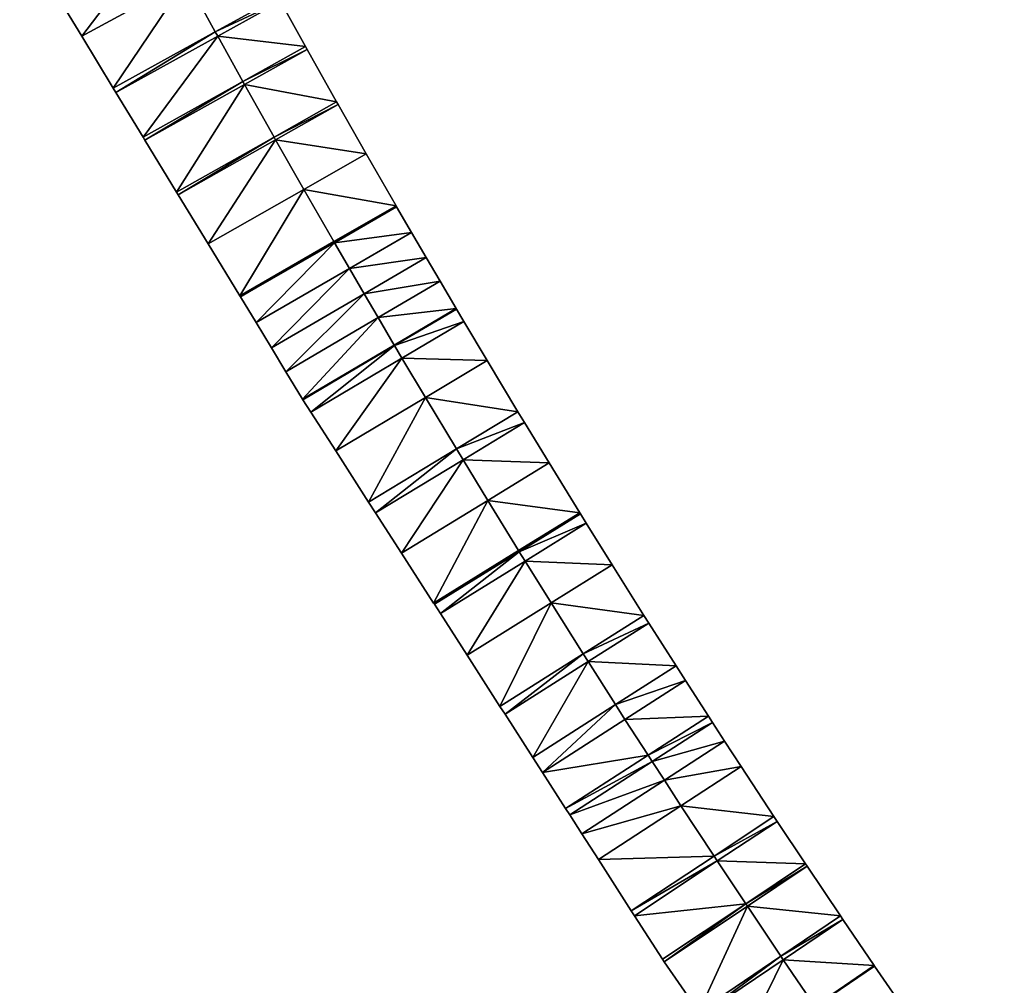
# Model space of a CAD drawing. Extents: x 12119653 to 12120127, y 3531287 to 3531983.
# Drawn here: x 12119851.5 to 12119934.2, y 3531561.6 to 3531642.3 of the extents above; entities that cross this region are included whole.
import ezdxf

# ---------------------------------------------------------------- set-up
doc = ezdxf.new("R2010")
doc.units = 0
doc.header["$LTSCALE"] = 0.5
doc.header["$MEASUREMENT"] = 0
doc.layers.add('C-ROAD-SHAP', color=32, linetype='Continuous')

msp = doc.modelspace()

# ---------------------------------------------------------------- meshes
at = {"layer": 'C-ROAD-SHAP'}
mesh = msp.add_polyface(dxfattribs=at)
corners = [(12119875.457, 3531639.854, 11.929), (12119877.904, 3531635.493, 11.879), (12119875.457, 3531639.854, 11.762), (12119870.217, 3531636.93, 11.629), (12119870.217, 3531636.93, 11.459), (12119877.904, 3531635.493, 11.712), (12119875.321, 3531640.098, 11.765), (12119875.321, 3531640.098, 11.932), (12119870.08, 3531637.176, 11.632), (12119870.08, 3531637.176, 11.462), (12119873.232, 3531643.863, 11.808), (12119873.232, 3531643.863, 11.975), (12119867.979, 3531640.964, 11.675), (12119867.979, 3531640.964, 11.505), (12119873.032, 3531644.226, 11.812), (12119873.032, 3531644.226, 11.979), (12119867.778, 3531641.329, 11.679), (12119867.778, 3531641.329, 11.509), (12119870.628, 3531648.611, 11.862), (12119870.628, 3531648.611, 12.029), (12119865.36, 3531645.74, 11.729), (12119865.36, 3531645.74, 11.559), (12119868.523, 3531652.495, 11.907), (12119868.523, 3531652.495, 12.073), (12119863.242, 3531649.647, 11.773), (12119863.242, 3531649.647, 11.603), (12119862.964, 3531650.162, 11.779), (12119868.247, 3531653.007, 12.079), (12119862.964, 3531650.162, 11.609), (12119862.884, 3531650.311, 11.781), (12119862.884, 3531650.311, 11.611), (12119868.247, 3531653.007, 11.912), (12119868.167, 3531653.154, 12.081), (12119862.745, 3531650.569, 11.784), (12119862.745, 3531650.569, 11.614), (12119868.167, 3531653.154, 11.914)]
mesh.append_faces([[corners[k] for k in face] for face in [(0, 1, 2), (0, 3, 1), (4, 2, 5), (6, 0, 2), (7, 0, 6), (0, 8, 3), (7, 8, 0), (9, 2, 4), (9, 6, 2), (10, 7, 6), (11, 7, 10), (7, 12, 8), (11, 12, 7), (8, 12, 13), (8, 13, 9), (13, 6, 9), (13, 10, 6), (14, 11, 10), (15, 11, 14), (11, 16, 12), (15, 16, 11), (12, 16, 17), (12, 17, 13), (17, 10, 13), (17, 14, 10), (18, 15, 14), (19, 15, 18), (15, 20, 16), (19, 20, 15), (16, 20, 21), (16, 21, 17), (21, 14, 17), (21, 18, 14), (22, 19, 18), (23, 19, 22), (19, 24, 20), (23, 24, 19), (20, 24, 25), (20, 25, 21), (25, 18, 21), (25, 22, 18), (23, 26, 24), (27, 26, 23), (24, 26, 28), (24, 28, 25), (28, 22, 25), (27, 29, 26), (26, 29, 30), (26, 30, 28), (30, 31, 28), (32, 33, 29), (29, 33, 34), (29, 34, 30), (34, 35, 30)]])
mesh = msp.add_polyface(dxfattribs=at)
corners = [(12119872.805, 3531632.321, 11.577), (12119872.679, 3531632.544, 11.579), (12119872.679, 3531632.544, 11.079), (12119870.217, 3531636.93, 11.629), (12119870.217, 3531636.93, 11.129), (12119864.543, 3531627.95, 11.08), (12119864.543, 3531627.95, 10.58), (12119870.08, 3531637.176, 11.632), (12119870.08, 3531637.176, 11.132), (12119861.904, 3531632.291, 11.099), (12119861.756, 3531632.535, 11.1), (12119861.756, 3531632.535, 10.6), (12119861.904, 3531632.291, 10.599), (12119867.979, 3531640.964, 11.675), (12119867.979, 3531640.964, 11.175), (12119859.482, 3531636.274, 11.117), (12119859.482, 3531636.274, 10.617), (12119867.778, 3531641.329, 11.679), (12119867.778, 3531641.329, 11.179), (12119859.263, 3531636.634, 11.119), (12119859.263, 3531636.634, 10.619), (12119865.36, 3531645.74, 11.729), (12119865.36, 3531645.74, 11.229), (12119856.622, 3531640.978, 11.138), (12119856.622, 3531640.978, 10.638), (12119863.242, 3531649.647, 11.273), (12119863.242, 3531649.647, 11.773), (12119854.287, 3531644.819, 11.156), (12119854.287, 3531644.819, 10.656), (12119853.98, 3531645.325, 11.158), (12119862.964, 3531650.162, 11.779), (12119853.98, 3531645.325, 10.658), (12119862.964, 3531650.162, 11.279), (12119853.891, 3531645.47, 11.159), (12119862.884, 3531650.311, 11.781), (12119853.891, 3531645.47, 10.659), (12119862.884, 3531650.311, 11.281), (12119853.737, 3531645.724, 11.16), (12119862.745, 3531650.569, 11.784), (12119853.737, 3531645.724, 10.66), (12119851.457, 3531649.738, 10.678)]
mesh.append_faces([[corners[k] for k in face] for face in [(0, 1, 2), (1, 3, 4), (1, 4, 2), (3, 1, 5), (4, 6, 2), (3, 7, 8), (3, 8, 4), (9, 7, 3), (10, 7, 9), (8, 11, 12), (8, 12, 4), (7, 13, 14), (7, 14, 8), (13, 7, 10), (15, 13, 10), (16, 10, 11), (15, 10, 16), (14, 16, 11), (14, 11, 8), (13, 17, 18), (13, 18, 14), (15, 17, 13), (19, 17, 15), (15, 16, 20), (19, 15, 20), (18, 20, 16), (18, 16, 14), (17, 21, 22), (17, 22, 18), (21, 17, 19), (23, 21, 19), (24, 19, 20), (23, 19, 24), (22, 24, 20), (22, 20, 18), (21, 25, 22), (26, 21, 23), (27, 26, 23), (28, 23, 24), (27, 23, 28), (25, 28, 24), (25, 24, 22), (29, 30, 27), (31, 27, 28), (29, 27, 31), (32, 31, 28), (33, 34, 29), (29, 31, 35), (33, 29, 35), (36, 35, 31), (37, 38, 33), (33, 35, 39), (37, 33, 39), (40, 37, 39)]])
mesh = msp.add_polyface(dxfattribs=at)
corners = [(12119885.376, 3531622.487, 11.729), (12119886.542, 3531620.498, 11.706), (12119885.376, 3531622.487, 11.562), (12119884.154, 3531624.583, 11.587), (12119884.154, 3531624.583, 11.753), (12119878.967, 3531621.568, 11.453), (12119880.196, 3531619.459, 11.429), (12119878.967, 3531621.568, 11.283), (12119880.196, 3531619.459, 11.259), (12119882.914, 3531626.722, 11.611), (12119882.914, 3531626.722, 11.778), (12119877.719, 3531623.72, 11.478), (12119877.719, 3531623.72, 11.308), (12119882.864, 3531626.81, 11.612), (12119882.864, 3531626.81, 11.779), (12119877.669, 3531623.808, 11.479), (12119877.669, 3531623.808, 11.309), (12119880.373, 3531631.145, 11.662), (12119880.373, 3531631.145, 11.829), (12119875.163, 3531628.17, 11.529), (12119875.163, 3531628.17, 11.359), (12119878.029, 3531635.272, 11.71), (12119878.029, 3531635.272, 11.877), (12119872.805, 3531632.321, 11.577), (12119872.805, 3531632.321, 11.407), (12119877.904, 3531635.493, 11.712), (12119877.904, 3531635.493, 11.879), (12119872.679, 3531632.544, 11.579), (12119872.679, 3531632.544, 11.409), (12119875.457, 3531639.854, 11.762), (12119870.217, 3531636.93, 11.629), (12119870.217, 3531636.93, 11.459), (12119870.08, 3531637.176, 11.632), (12119870.08, 3531637.176, 11.462)]
mesh.append_faces([[corners[k] for k in face] for face in [(0, 1, 2), (3, 0, 2), (4, 0, 3), (0, 5, 6), (4, 5, 0), (7, 2, 8), (7, 3, 2), (9, 4, 3), (10, 4, 9), (4, 11, 5), (10, 11, 4), (5, 11, 12), (5, 12, 7), (12, 3, 7), (12, 9, 3), (10, 9, 13), (14, 10, 13), (10, 15, 11), (14, 15, 10), (11, 15, 16), (11, 16, 12), (16, 9, 12), (16, 13, 9), (17, 14, 13), (18, 14, 17), (14, 19, 15), (18, 19, 14), (15, 19, 20), (15, 20, 16), (20, 13, 16), (20, 17, 13), (21, 18, 17), (22, 18, 21), (18, 23, 19), (22, 23, 18), (19, 23, 24), (19, 24, 20), (24, 17, 20), (24, 21, 17), (25, 22, 21), (26, 22, 25), (22, 27, 23), (26, 27, 22), (23, 27, 28), (23, 28, 24), (28, 21, 24), (28, 25, 21), (29, 26, 25), (26, 30, 27), (27, 30, 31), (27, 31, 28), (31, 25, 28), (30, 32, 33), (30, 33, 31)]])
mesh = msp.add_polyface(dxfattribs=at)
corners = [(12119881.369, 3531617.458, 11.406), (12119880.196, 3531619.459, 11.429), (12119880.196, 3531619.459, 10.929), (12119881.369, 3531617.458, 10.906), (12119878.967, 3531621.568, 11.453), (12119878.967, 3531621.568, 10.953), (12119872.455, 3531614.935, 11.01), (12119871.176, 3531617.04, 11.031), (12119871.176, 3531617.04, 10.531), (12119872.455, 3531614.935, 10.51), (12119877.719, 3531623.72, 11.478), (12119877.719, 3531623.72, 10.978), (12119869.872, 3531619.185, 11.04), (12119869.872, 3531619.185, 10.54), (12119877.669, 3531623.808, 11.479), (12119877.669, 3531623.808, 10.979), (12119869.819, 3531619.273, 11.041), (12119869.819, 3531619.273, 10.541), (12119875.163, 3531628.17, 11.529), (12119875.163, 3531628.17, 11.029), (12119867.181, 3531623.611, 11.06), (12119867.181, 3531623.611, 10.56), (12119872.805, 3531632.321, 11.577), (12119872.805, 3531632.321, 11.077), (12119864.677, 3531627.729, 11.079), (12119864.677, 3531627.729, 10.579), (12119872.679, 3531632.544, 11.079), (12119872.679, 3531632.544, 11.579), (12119864.543, 3531627.95, 11.08), (12119864.543, 3531627.95, 10.58), (12119861.904, 3531632.291, 11.099), (12119870.217, 3531636.93, 11.629), (12119861.904, 3531632.291, 10.599), (12119870.217, 3531636.93, 11.129), (12119861.756, 3531632.535, 10.6), (12119861.756, 3531632.535, 11.1)]
mesh.append_faces([[corners[k] for k in face] for face in [(0, 1, 2), (0, 2, 3), (1, 4, 5), (1, 5, 2), (4, 1, 6), (7, 4, 6), (5, 8, 9), (5, 9, 2), (4, 10, 11), (4, 11, 5), (10, 4, 7), (12, 10, 7), (13, 7, 8), (12, 7, 13), (11, 13, 8), (11, 8, 5), (10, 14, 15), (10, 15, 11), (12, 14, 10), (16, 14, 12), (12, 13, 17), (16, 12, 17), (15, 17, 13), (15, 13, 11), (14, 18, 19), (14, 19, 15), (18, 14, 16), (20, 18, 16), (21, 16, 17), (20, 16, 21), (19, 21, 17), (19, 17, 15), (18, 22, 23), (18, 23, 19), (22, 18, 20), (24, 22, 20), (25, 20, 21), (24, 20, 25), (23, 25, 21), (23, 21, 19), (22, 26, 23), (24, 27, 22), (28, 27, 24), (24, 25, 29), (28, 24, 29), (26, 29, 25), (26, 25, 23), (30, 31, 28), (32, 28, 29), (30, 28, 32), (33, 32, 29), (30, 32, 34), (35, 30, 34)]])
mesh = msp.add_polyface(dxfattribs=at)
corners = [(12119893.59, 3531608.69, 11.569), (12119895.64, 3531605.322, 11.529), (12119893.59, 3531608.69, 11.402), (12119893.042, 3531609.594, 11.412), (12119893.042, 3531609.594, 11.579), (12119887.908, 3531606.489, 11.279), (12119887.908, 3531606.489, 11.109), (12119890.465, 3531613.879, 11.462), (12119890.465, 3531613.879, 11.629), (12119885.316, 3531610.8, 11.329), (12119885.316, 3531610.8, 11.159), (12119888.525, 3531617.138, 11.5), (12119888.525, 3531617.138, 11.667), (12119883.363, 3531614.078, 11.367), (12119883.363, 3531614.078, 11.197), (12119887.91, 3531618.177, 11.512), (12119887.91, 3531618.177, 11.679), (12119882.745, 3531615.123, 11.379), (12119882.745, 3531615.123, 11.209), (12119887.885, 3531618.218, 11.513), (12119887.885, 3531618.218, 11.68), (12119882.72, 3531615.164, 11.38), (12119882.72, 3531615.164, 11.21), (12119886.542, 3531620.498, 11.539), (12119886.542, 3531620.498, 11.706), (12119881.369, 3531617.458, 11.406), (12119881.369, 3531617.458, 11.236), (12119885.376, 3531622.487, 11.562), (12119880.196, 3531619.459, 11.429), (12119885.376, 3531622.487, 11.729), (12119880.196, 3531619.459, 11.259), (12119878.967, 3531621.568, 11.453), (12119878.967, 3531621.568, 11.283)]
mesh.append_faces([[corners[k] for k in face] for face in [(0, 1, 2), (3, 0, 2), (4, 0, 3), (4, 5, 0), (6, 3, 2), (7, 4, 3), (8, 4, 7), (4, 9, 5), (8, 9, 4), (5, 9, 10), (5, 10, 6), (10, 3, 6), (10, 7, 3), (11, 8, 7), (12, 8, 11), (8, 13, 9), (12, 13, 8), (9, 13, 14), (9, 14, 10), (14, 7, 10), (14, 11, 7), (15, 12, 11), (16, 12, 15), (12, 17, 13), (16, 17, 12), (13, 17, 18), (13, 18, 14), (18, 11, 14), (18, 15, 11), (16, 15, 19), (20, 16, 19), (16, 21, 17), (20, 21, 16), (17, 21, 22), (17, 22, 18), (22, 15, 18), (22, 19, 15), (23, 20, 19), (24, 20, 23), (20, 25, 21), (24, 25, 20), (21, 25, 26), (21, 26, 22), (26, 19, 22), (26, 23, 19), (27, 24, 23), (24, 28, 25), (29, 28, 24), (25, 28, 30), (25, 30, 26), (30, 23, 26), (30, 27, 23), (28, 31, 32), (28, 32, 30)]])
mesh = msp.add_polyface(dxfattribs=at)
corners = [(12119890.522, 3531602.191, 11.229), (12119888.459, 3531605.579, 11.269), (12119888.459, 3531605.579, 10.769), (12119890.522, 3531602.191, 10.729), (12119887.908, 3531606.489, 11.279), (12119887.908, 3531606.489, 10.779), (12119881.16, 3531601.154, 10.872), (12119881.16, 3531601.154, 10.372), (12119885.316, 3531610.8, 11.329), (12119885.316, 3531610.8, 10.829), (12119880.58, 3531602.057, 10.881), (12119877.837, 3531606.327, 10.924), (12119877.837, 3531606.327, 10.424), (12119880.58, 3531602.057, 10.381), (12119883.363, 3531614.078, 11.367), (12119883.363, 3531614.078, 10.867), (12119875.755, 3531609.568, 10.957), (12119875.755, 3531609.568, 10.457), (12119882.745, 3531615.123, 11.379), (12119882.745, 3531615.123, 10.879), (12119875.093, 3531610.599, 10.967), (12119875.093, 3531610.599, 10.467), (12119882.72, 3531615.164, 11.38), (12119882.72, 3531615.164, 10.88), (12119875.067, 3531610.64, 10.967), (12119875.067, 3531610.64, 10.467), (12119881.369, 3531617.458, 11.406), (12119881.369, 3531617.458, 10.906), (12119873.671, 3531612.935, 10.99), (12119873.671, 3531612.935, 10.49), (12119880.196, 3531619.459, 11.429), (12119872.455, 3531614.935, 11.01), (12119872.455, 3531614.935, 10.51), (12119880.196, 3531619.459, 10.929), (12119871.176, 3531617.04, 10.531), (12119871.176, 3531617.04, 11.031)]
mesh.append_faces([[corners[k] for k in face] for face in [(0, 1, 2), (0, 2, 3), (1, 4, 5), (1, 5, 2), (6, 4, 1), (5, 7, 2), (4, 8, 9), (4, 9, 5), (8, 4, 10), (11, 8, 10), (12, 10, 13), (11, 10, 12), (9, 12, 13), (9, 13, 5), (8, 14, 15), (8, 15, 9), (14, 8, 11), (16, 14, 11), (17, 11, 12), (16, 11, 17), (15, 17, 12), (15, 12, 9), (14, 18, 19), (14, 19, 15), (16, 18, 14), (20, 18, 16), (21, 16, 17), (20, 16, 21), (19, 21, 17), (19, 17, 15), (18, 22, 23), (18, 23, 19), (20, 22, 18), (24, 22, 20), (20, 21, 25), (24, 20, 25), (23, 25, 21), (23, 21, 19), (22, 26, 27), (22, 27, 23), (26, 22, 24), (28, 26, 24), (29, 24, 25), (28, 24, 29), (27, 29, 25), (27, 25, 23), (28, 30, 26), (31, 30, 28), (32, 28, 29), (31, 28, 32), (33, 32, 29), (33, 29, 27), (34, 31, 32), (35, 31, 34)]])
mesh = msp.add_polyface(dxfattribs=at)
corners = [(12119903.562, 3531592.585, 11.212), (12119903.975, 3531591.933, 11.371), (12119903.975, 3531591.933, 11.205), (12119903.562, 3531592.585, 11.379), (12119898.492, 3531589.378, 10.909), (12119900.9, 3531596.817, 11.262), (12119900.9, 3531596.817, 11.429), (12119895.814, 3531593.636, 11.129), (12119898.492, 3531589.378, 11.079), (12119895.814, 3531593.636, 10.959), (12119898.74, 3531600.287, 11.303), (12119898.74, 3531600.287, 11.47), (12119893.64, 3531597.126, 11.17), (12119893.64, 3531597.126, 11), (12119898.26, 3531601.063, 11.312), (12119898.26, 3531601.063, 11.479), (12119893.157, 3531597.907, 11.179), (12119893.157, 3531597.907, 11.009), (12119898.203, 3531601.155, 11.314), (12119898.203, 3531601.155, 11.48), (12119893.1, 3531598, 11.18), (12119893.1, 3531598, 11.01), (12119895.64, 3531605.322, 11.362), (12119895.64, 3531605.322, 11.529), (12119890.522, 3531602.191, 11.229), (12119890.522, 3531602.191, 11.059), (12119893.59, 3531608.69, 11.402), (12119888.459, 3531605.579, 11.269), (12119893.59, 3531608.69, 11.569), (12119888.459, 3531605.579, 11.099), (12119887.908, 3531606.489, 11.279), (12119887.908, 3531606.489, 11.109)]
mesh.append_faces([[corners[k] for k in face] for face in [(0, 1, 2), (3, 1, 0), (4, 0, 2), (5, 3, 0), (6, 3, 5), (3, 7, 8), (6, 7, 3), (8, 7, 9), (9, 0, 4), (9, 5, 0), (10, 6, 5), (11, 6, 10), (6, 12, 7), (11, 12, 6), (7, 12, 13), (7, 13, 9), (13, 5, 9), (13, 10, 5), (14, 11, 10), (15, 11, 14), (11, 16, 12), (15, 16, 11), (12, 16, 17), (12, 17, 13), (17, 10, 13), (17, 14, 10), (15, 14, 18), (19, 15, 18), (15, 20, 16), (19, 20, 15), (16, 20, 21), (16, 21, 17), (21, 14, 17), (21, 18, 14), (22, 19, 18), (23, 19, 22), (19, 24, 20), (23, 24, 19), (20, 24, 25), (20, 25, 21), (25, 18, 21), (25, 22, 18), (26, 23, 22), (23, 27, 24), (28, 27, 23), (24, 27, 29), (24, 29, 25), (29, 22, 25), (29, 26, 22), (28, 30, 27), (27, 30, 31), (27, 31, 29), (31, 26, 29)]])
mesh = msp.add_polyface(dxfattribs=at)
corners = [(12119901.191, 3531585.134, 11.029), (12119898.907, 3531588.722, 11.071), (12119898.907, 3531588.722, 10.571), (12119898.492, 3531589.378, 11.079), (12119898.492, 3531589.378, 10.579), (12119891.969, 3531584.327, 10.203), (12119895.814, 3531593.636, 11.129), (12119895.814, 3531593.636, 10.629), (12119891.546, 3531584.986, 10.71), (12119888.805, 3531589.253, 10.753), (12119888.805, 3531589.253, 10.253), (12119891.546, 3531584.986, 10.21), (12119893.64, 3531597.126, 11.17), (12119893.64, 3531597.126, 10.67), (12119886.565, 3531592.741, 10.788), (12119886.565, 3531592.741, 10.288), (12119893.157, 3531597.907, 11.179), (12119893.157, 3531597.907, 10.679), (12119886.064, 3531593.52, 10.795), (12119886.064, 3531593.52, 10.295), (12119893.1, 3531598, 11.18), (12119893.1, 3531598, 10.68), (12119886.005, 3531593.612, 10.796), (12119886.005, 3531593.612, 10.296), (12119890.522, 3531602.191, 11.229), (12119890.522, 3531602.191, 10.729), (12119883.322, 3531597.788, 10.838), (12119883.322, 3531597.788, 10.338), (12119888.459, 3531605.579, 11.269), (12119881.16, 3531601.154, 10.872), (12119881.16, 3531601.154, 10.372), (12119888.459, 3531605.579, 10.769), (12119880.58, 3531602.057, 10.881), (12119887.908, 3531606.489, 11.279), (12119880.58, 3531602.057, 10.381), (12119887.908, 3531606.489, 10.779)]
mesh.append_faces([[corners[k] for k in face] for face in [(0, 1, 2), (1, 3, 4), (1, 4, 2), (4, 5, 2), (3, 6, 7), (3, 7, 4), (6, 3, 8), (9, 6, 8), (9, 8, 10), (7, 10, 11), (7, 11, 4), (6, 12, 13), (6, 13, 7), (12, 6, 9), (14, 12, 9), (15, 9, 10), (14, 9, 15), (13, 15, 10), (13, 10, 7), (12, 16, 17), (12, 17, 13), (14, 16, 12), (18, 16, 14), (19, 14, 15), (18, 14, 19), (17, 19, 15), (17, 15, 13), (16, 20, 21), (16, 21, 17), (18, 20, 16), (22, 20, 18), (18, 19, 23), (22, 18, 23), (21, 23, 19), (21, 19, 17), (20, 24, 25), (20, 25, 21), (24, 20, 22), (26, 24, 22), (27, 22, 23), (26, 22, 27), (25, 27, 23), (25, 23, 21), (28, 24, 26), (29, 28, 26), (30, 26, 27), (29, 26, 30), (31, 30, 27), (31, 27, 25), (32, 33, 29), (34, 29, 30), (32, 29, 34), (35, 34, 30)]])
mesh = msp.add_polyface(dxfattribs=at)
corners = [(12119911.675, 3531579.968, 11.272), (12119914.421, 3531575.79, 11.247), (12119911.675, 3531579.968, 11.105), (12119910.297, 3531582.081, 11.118), (12119910.297, 3531582.081, 11.284), (12119905.267, 3531578.811, 10.984), (12119906.653, 3531576.685, 10.972), (12119905.267, 3531578.811, 10.814), (12119906.653, 3531576.685, 10.802), (12119909.293, 3531583.63, 11.127), (12119909.293, 3531583.63, 11.294), (12119904.256, 3531580.369, 10.994), (12119904.256, 3531580.369, 10.824), (12119908.95, 3531584.16, 11.13), (12119908.95, 3531584.16, 11.297), (12119903.911, 3531580.903, 10.997), (12119903.911, 3531580.903, 10.827), (12119907.033, 3531587.137, 11.148), (12119907.033, 3531587.137, 11.315), (12119901.982, 3531583.897, 11.015), (12119901.982, 3531583.897, 10.845), (12119906.246, 3531588.366, 11.162), (12119906.246, 3531588.366, 11.329), (12119901.191, 3531585.134, 11.029), (12119901.191, 3531585.134, 10.859), (12119903.975, 3531591.933, 11.205), (12119903.975, 3531591.933, 11.371), (12119898.907, 3531588.722, 11.071), (12119898.907, 3531588.722, 10.901), (12119898.492, 3531589.378, 11.079), (12119903.562, 3531592.585, 11.379), (12119898.492, 3531589.378, 10.909), (12119895.814, 3531593.636, 10.959)]
mesh.append_faces([[corners[k] for k in face] for face in [(0, 1, 2), (3, 0, 2), (4, 0, 3), (0, 5, 6), (4, 5, 0), (6, 5, 7), (7, 2, 8), (7, 3, 2), (9, 4, 3), (10, 4, 9), (4, 11, 5), (10, 11, 4), (5, 11, 12), (5, 12, 7), (12, 3, 7), (12, 9, 3), (13, 10, 9), (14, 10, 13), (10, 15, 11), (14, 15, 10), (11, 15, 16), (11, 16, 12), (16, 9, 12), (16, 13, 9), (17, 14, 13), (18, 14, 17), (14, 19, 15), (18, 19, 14), (15, 19, 20), (15, 20, 16), (20, 13, 16), (20, 17, 13), (21, 18, 17), (22, 18, 21), (18, 23, 19), (22, 23, 18), (19, 23, 24), (19, 24, 20), (24, 17, 20), (24, 21, 17), (25, 22, 21), (26, 22, 25), (22, 27, 23), (26, 27, 22), (23, 27, 28), (23, 28, 24), (28, 21, 24), (28, 25, 21), (26, 29, 27), (30, 29, 26), (27, 29, 31), (27, 31, 28), (31, 25, 28), (29, 32, 31)]])
mesh = msp.add_polyface(dxfattribs=at)
corners = [(12119909.415, 3531572.482, 10.947), (12119906.653, 3531576.685, 10.972), (12119906.653, 3531576.685, 10.472), (12119909.415, 3531572.482, 10.447), (12119899.769, 3531572.186, 10.081), (12119905.267, 3531578.811, 10.984), (12119905.267, 3531578.811, 10.484), (12119898.386, 3531574.338, 10.603), (12119899.769, 3531572.186, 10.581), (12119898.386, 3531574.338, 10.103), (12119904.256, 3531580.369, 10.994), (12119904.256, 3531580.369, 10.494), (12119897.374, 3531575.913, 10.619), (12119897.374, 3531575.913, 10.119), (12119903.911, 3531580.903, 10.997), (12119903.911, 3531580.903, 10.497), (12119897.028, 3531576.452, 10.624), (12119897.028, 3531576.452, 10.124), (12119901.982, 3531583.897, 11.015), (12119901.982, 3531583.897, 10.515), (12119895.087, 3531579.474, 10.654), (12119895.087, 3531579.474, 10.154), (12119901.191, 3531585.134, 11.029), (12119901.191, 3531585.134, 10.529), (12119894.287, 3531580.719, 10.667), (12119894.287, 3531580.719, 10.167), (12119898.907, 3531588.722, 10.571), (12119898.907, 3531588.722, 11.071), (12119891.969, 3531584.327, 10.703), (12119891.969, 3531584.327, 10.203), (12119898.492, 3531589.378, 11.079), (12119891.546, 3531584.986, 10.71), (12119891.546, 3531584.986, 10.21), (12119898.492, 3531589.378, 10.579), (12119888.805, 3531589.253, 10.253)]
mesh.append_faces([[corners[k] for k in face] for face in [(0, 1, 2), (0, 2, 3), (2, 4, 3), (1, 5, 6), (1, 6, 2), (7, 5, 1), (7, 1, 8), (2, 9, 4), (6, 9, 2), (5, 10, 11), (5, 11, 6), (12, 10, 5), (12, 5, 7), (13, 7, 9), (12, 7, 13), (6, 13, 9), (11, 13, 6), (10, 14, 15), (10, 15, 11), (16, 14, 10), (16, 10, 12), (17, 12, 13), (16, 12, 17), (11, 17, 13), (15, 17, 11), (14, 18, 19), (14, 19, 15), (20, 18, 14), (20, 14, 16), (21, 16, 17), (20, 16, 21), (15, 21, 17), (19, 21, 15), (18, 22, 23), (18, 23, 19), (20, 22, 18), (24, 22, 20), (25, 20, 21), (24, 20, 25), (23, 25, 21), (21, 19, 23), (22, 26, 23), (24, 27, 22), (28, 27, 24), (29, 24, 25), (28, 24, 29), (26, 29, 25), (26, 25, 23), (28, 30, 27), (31, 30, 28), (32, 28, 29), (31, 28, 32), (33, 32, 29), (34, 31, 32)]])
mesh = msp.add_polyface(dxfattribs=at)
corners = [(12119922.784, 3531563.338, 11.172), (12119922.82, 3531563.285, 11.172), (12119922.784, 3531563.338, 11.005), (12119920.171, 3531567.186, 11.028), (12119920.171, 3531567.186, 11.195), (12119915.2, 3531563.826, 10.895), (12119915.2, 3531563.826, 10.725), (12119919.976, 3531567.475, 11.03), (12119919.976, 3531567.475, 11.197), (12119915.003, 3531564.117, 10.897), (12119915.003, 3531564.117, 10.727), (12119917.188, 3531571.625, 11.055), (12119917.188, 3531571.625, 11.222), (12119912.199, 3531568.292, 10.922), (12119912.199, 3531568.292, 10.752), (12119917.053, 3531571.828, 11.056), (12119917.053, 3531571.828, 11.223), (12119912.063, 3531568.496, 10.923), (12119912.063, 3531568.496, 10.753), (12119914.692, 3531575.38, 11.078), (12119914.692, 3531575.38, 11.244), (12119909.688, 3531572.07, 10.944), (12119909.688, 3531572.07, 10.774), (12119914.421, 3531575.79, 11.08), (12119914.421, 3531575.79, 11.247), (12119909.415, 3531572.482, 10.947), (12119909.415, 3531572.482, 10.777), (12119911.675, 3531579.968, 11.105), (12119906.653, 3531576.685, 10.972), (12119911.675, 3531579.968, 11.272), (12119906.653, 3531576.685, 10.802), (12119905.267, 3531578.811, 10.814)]
mesh.append_faces([[corners[k] for k in face] for face in [(0, 1, 2), (3, 0, 2), (4, 0, 3), (4, 5, 0), (6, 3, 2), (7, 4, 3), (8, 4, 7), (4, 9, 5), (8, 9, 4), (5, 9, 10), (5, 10, 6), (10, 3, 6), (10, 7, 3), (11, 8, 7), (12, 8, 11), (8, 13, 9), (12, 13, 8), (9, 13, 14), (9, 14, 10), (14, 7, 10), (14, 11, 7), (15, 12, 11), (16, 12, 15), (12, 17, 13), (16, 17, 12), (13, 17, 18), (13, 18, 14), (18, 11, 14), (18, 15, 11), (19, 16, 15), (20, 16, 19), (16, 21, 17), (20, 21, 16), (17, 21, 22), (17, 22, 18), (22, 15, 18), (22, 19, 15), (23, 20, 19), (24, 20, 23), (20, 25, 21), (24, 25, 20), (21, 25, 26), (21, 26, 22), (26, 19, 22), (26, 23, 19), (27, 24, 23), (24, 28, 25), (29, 28, 24), (25, 28, 30), (25, 30, 26), (30, 23, 26), (30, 27, 23), (28, 31, 30)]])
mesh = msp.add_polyface(dxfattribs=at)
corners = [(12119917.865, 3531559.903, 10.872), (12119917.829, 3531559.955, 10.872), (12119917.829, 3531559.955, 10.372), (12119917.865, 3531559.903, 10.372), (12119915.2, 3531563.826, 10.895), (12119915.2, 3531563.826, 10.395), (12119911.017, 3531555.306, 10.41), (12119908.338, 3531559.189, 10.45), (12119908.338, 3531559.189, 9.95), (12119911.017, 3531555.306, 9.91), (12119915.003, 3531564.117, 10.897), (12119915.003, 3531564.117, 10.397), (12119908.137, 3531559.48, 10.453), (12119908.137, 3531559.48, 9.953), (12119912.199, 3531568.292, 10.922), (12119912.199, 3531568.292, 10.422), (12119905.258, 3531563.656, 10.496), (12119905.258, 3531563.656, 9.996), (12119912.063, 3531568.496, 10.923), (12119912.063, 3531568.496, 10.423), (12119905.118, 3531563.859, 10.498), (12119905.118, 3531563.859, 9.998), (12119909.688, 3531572.07, 10.944), (12119909.688, 3531572.07, 10.444), (12119902.779, 3531567.5, 10.534), (12119902.779, 3531567.5, 10.034), (12119909.415, 3531572.482, 10.947), (12119909.415, 3531572.482, 10.447), (12119902.51, 3531567.919, 10.538), (12119902.51, 3531567.919, 10.038), (12119899.769, 3531572.186, 10.581), (12119906.653, 3531576.685, 10.972), (12119899.769, 3531572.186, 10.081), (12119898.386, 3531574.338, 10.103), (12119898.386, 3531574.338, 10.603)]
mesh.append_faces([[corners[k] for k in face] for face in [(0, 1, 2), (0, 2, 3), (1, 4, 5), (1, 5, 2), (4, 1, 6), (7, 4, 6), (5, 8, 9), (5, 9, 2), (4, 10, 11), (4, 11, 5), (7, 10, 4), (12, 10, 7), (11, 13, 8), (11, 8, 5), (10, 14, 15), (10, 15, 11), (14, 10, 12), (16, 14, 12), (17, 12, 13), (16, 12, 17), (15, 17, 13), (15, 13, 11), (14, 18, 19), (14, 19, 15), (16, 18, 14), (20, 18, 16), (16, 17, 21), (20, 16, 21), (19, 21, 17), (19, 17, 15), (18, 22, 23), (18, 23, 19), (24, 22, 18), (24, 18, 20), (25, 20, 21), (24, 20, 25), (19, 25, 21), (23, 25, 19), (22, 26, 27), (22, 27, 23), (28, 26, 22), (28, 22, 24), (29, 24, 25), (28, 24, 29), (23, 29, 25), (27, 29, 23), (30, 31, 26), (30, 26, 28), (32, 28, 29), (30, 28, 32), (27, 32, 29), (33, 30, 32), (34, 30, 33)]])
mesh = msp.add_polyface(dxfattribs=at)
corners = [(12119931.372, 3531550.958, 10.93), (12119934.224, 3531546.933, 11.072), (12119934.224, 3531546.933, 10.905), (12119931.372, 3531550.958, 11.097), (12119926.468, 3531547.501, 10.797), (12119926.468, 3531547.501, 10.627), (12119931.333, 3531551.013, 10.93), (12119931.333, 3531551.013, 11.097), (12119926.429, 3531547.556, 10.797), (12119926.429, 3531547.556, 10.627), (12119928.463, 3531555.107, 10.955), (12119928.463, 3531555.107, 11.122), (12119923.542, 3531551.675, 10.822), (12119923.542, 3531551.675, 10.652), (12119925.732, 3531559.044, 10.979), (12119925.732, 3531559.044, 11.146), (12119920.794, 3531555.636, 10.846), (12119920.794, 3531555.636, 10.676), (12119925.613, 3531559.215, 10.98), (12119925.613, 3531559.215, 11.147), (12119920.675, 3531555.808, 10.847), (12119920.675, 3531555.808, 10.677), (12119922.82, 3531563.285, 11.005), (12119922.82, 3531563.285, 11.172), (12119917.865, 3531559.903, 10.872), (12119917.865, 3531559.903, 10.702), (12119922.784, 3531563.338, 11.005), (12119917.829, 3531559.955, 10.872), (12119922.784, 3531563.338, 11.172), (12119917.829, 3531559.955, 10.702), (12119915.2, 3531563.826, 10.895), (12119915.2, 3531563.826, 10.725)]
mesh.append_faces([[corners[k] for k in face] for face in [(0, 1, 2), (3, 1, 0), (3, 4, 1), (5, 0, 2), (3, 0, 6), (7, 3, 6), (3, 8, 4), (7, 8, 3), (4, 8, 9), (9, 0, 5), (9, 6, 0), (10, 7, 6), (11, 7, 10), (7, 12, 8), (11, 12, 7), (8, 12, 13), (8, 13, 9), (13, 6, 9), (13, 10, 6), (14, 11, 10), (15, 11, 14), (11, 16, 12), (15, 16, 11), (12, 16, 17), (12, 17, 13), (17, 10, 13), (17, 14, 10), (18, 15, 14), (19, 15, 18), (15, 20, 16), (19, 20, 15), (16, 20, 21), (16, 21, 17), (21, 14, 17), (21, 18, 14), (22, 19, 18), (23, 19, 22), (19, 24, 20), (23, 24, 19), (20, 24, 25), (20, 25, 21), (25, 18, 21), (25, 22, 18), (23, 22, 26), (23, 27, 24), (28, 27, 23), (24, 27, 29), (24, 29, 25), (29, 22, 25), (29, 26, 22), (28, 30, 27), (27, 30, 31), (27, 31, 29), (31, 26, 29)]])

doc.saveas('drawing.dxf')
